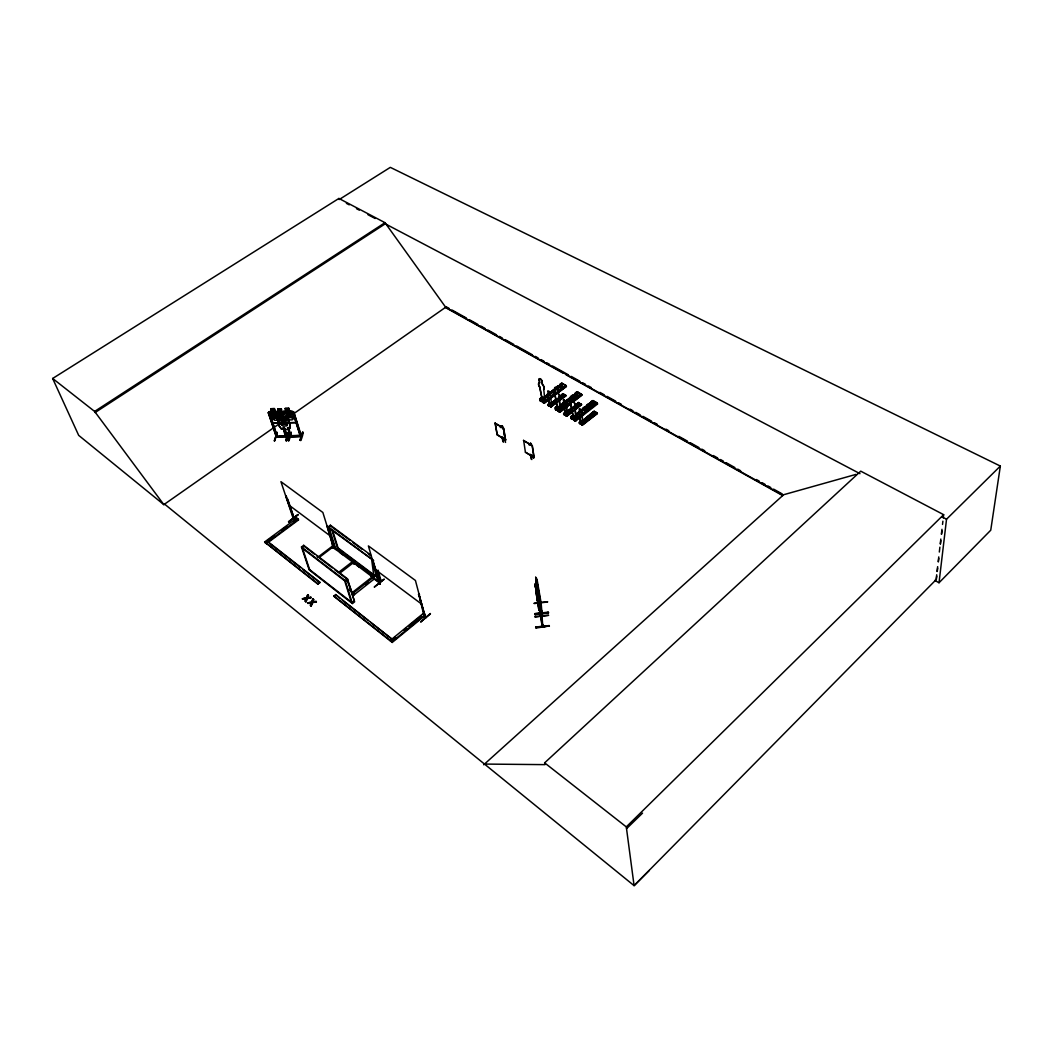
<?xml version="1.0" encoding="UTF-8"?>
<svg xmlns="http://www.w3.org/2000/svg" width="1053" height="1053" viewBox="0 0 1053 1053"><rect width="100%" height="100%" fill="white"/><g stroke="black" fill="none" stroke-linecap="round" stroke-linejoin="round"><path stroke-width="1.5" d="M580.44 422.306L581.559 421.582L580.914 422.635M580.835 422.042C578.426 401.246 578.044 426.662 583.862 423.648L583.52 422.503L582.098 424.504L579.65 423.082C578.558 421.977 581.585 419.818 581.124 422.003M537.78 587.956L537.701 586.876M288.601 521.946L298.091 514.891M537.122 592.971L537.069 593.721L536.53 590.549L538.452 603.422L535.187 584.139M536.28 579.703L536.24 580.414L535.701 577.241L537.767 589.219M536.517 592.563L536.582 591.812M535.911 586.35L535.859 587.087L535.161 583.928L535.385 587.377L535.306 583.915M538.688 603.119L542.808 626.706L542.729 624.89L541.979 624.863L542.334 626.759C540.005 616.374 543.269 614.991 541.4 615.452M542.874 625.732L542.242 625.574M540.544 602.25L541.295 604.04L537.069 579.519M541.189 611.517L541.861 611.517L541.36 613.32M541.387 612.319L541.229 611.359M541.9 612.346L541.94 613.32L537.28 588.811L541.979 613.175L541.058 602.211M542.137 616.229L541.387 616.308M535.951 580.664L542.098 617.308L541.861 615.4M541.203 603.106L540.465 603.079M936.709 574.767L936.143 579.637L634.09 885.639L164.584 504.124L163.847 504.637L78.685 435.363L52.65 378.475L338.908 198.451L385.003 222.683L445.669 307.252L783.05 495.279M937.078 571.516L937.644 566.646M938.21 561.775L938.763 556.905M939.329 552.035L939.895 547.165M940.276 543.914L940.829 539.044M941.395 534.174L941.961 529.304M942.527 524.433L942.896 521.182M943.277 517.931L943.646 514.68L860.749 471.165L544.625 762.846L544.967 764.636L484.472 764.07M936.354 579.426L936.722 576.188M937.288 571.345L937.657 568.107M938.407 561.644L938.789 558.419M940.474 543.874L940.842 540.637M941.593 534.174L941.961 530.949M934.735 580.361L939.026 582.757L946.529 519.221L1000.35 466.071L390.321 167.361L339.184 199.543L338.908 198.451M288.009 418.936L289.443 416.08L293.511 418.739L289.996 415.448C294.419 408.472 287.153 414.171 289.035 414.75M281.296 415.487L277.65 413.145L281.006 416.33C277.755 424.517 282.717 416.093 281.862 416.856M542.716 397.902C542.716 407.274 539.202 392.229 546.323 401.061L545.783 399.363L543.519 401.101L543.703 402.299L540.176 400.258L539.676 398.863L541.94 397.139L541.676 399.587M542.019 398.6C544.756 397.731 540.637 399.653 542.019 398.6L539.636 387.162A3.962 1.909 52.8 0 1 539.518 382.858L539.215 379.528A1.988 0.961 52.9 0 1 540.4 378.843A1.988 0.961 52.9 0 1 542.019 381.12L542.492 384.319A3.949 1.909 52.8 0 1 543.769 389.294L544.862 400.206M282.915 420.792C282.849 417.804 288.048 416.975 284.165 421.582C290.338 425.649 286.587 426.294 283.612 422.2C283.705 426.649 278.663 425.267 282.625 421.595L279.269 418.436L282.967 420.595M289.772 428.597L290.18 425.781L286.219 412.934M288.483 422.779L295.735 422.595L296.169 419.673M549.6 404.852L550.166 403.668L550.061 406.182L548.244 396.415A2.646 1.277 52.5 0 1 548.179 393.572L548.073 393.651A2.646 1.277 52.5 0 0 548.126 396.507L549.245 404.694L550.469 404.01M274.346 415.053L276.373 412.381M556.682 407.787C559.485 407.314 557.8 406.761 558.182 407.695M1000.35 466.071L990.741 530.212L939.026 582.757M281.243 415.448C280.888 413.21 286.587 410.736 282.559 416.317C289.022 420.647 284.639 420.831 281.928 416.949M564.75 413.539L565.514 412.987L567.883 414.408L567.778 413.605L566.369 415.593M565 413.658L565.856 413.145L565.606 415.145L565.527 413.026M380.278 583.586L379.198 583.533L368.392 545.915L415.435 580.479L425.373 618.15L424.464 617.637L418.739 594.05L425.702 617.874L424.254 616.65M424.859 617.269C426.32 615.373 422.806 617.874 425.004 617.19M425.517 616.979L424.57 616.281L424.372 617.413M575.82 418.265L574.951 407.287A4.028 1.974 52 0 0 573.74 402.272L573.49 398.916A2.014 1 52.1 0 0 571.845 396.599A2.014 1 52.1 0 0 570.581 397.257L571.002 400.482A4.028 1.974 52 0 0 571.029 404.8L573.108 416.461C571.029 417.883 574.569 416.343 572.95 416.501M572.477 416.764C573.648 417.949 574.28 414.724 573.727 416.764M374.341 586.942L384.029 579.189M581.072 421.884L581.743 422.016M542.137 617.163L541.466 617.15M564.632 412.973L564.737 414.645M541.834 398.679L541.518 399.403M543.085 398.31L542.19 398.455M379.817 583.191L378.883 582.638L381.081 580.874L377.988 570.094M379.251 583.494L379.975 583.954M380.067 582.862L378.856 582.559L380.304 583.691L376.224 569.515M277.242 432.849L274.28 440.983L277.15 432.467M291.286 432.612L288.469 440.68M581.322 421.582L581.322 424.056L580.466 421.858M549.205 405.681L548.955 403.997L550.232 404.128M293.392 518.826L294.129 519.3L285.705 495.897L286.403 496.397M573.293 417.317L573.056 416.501M581.217 422.332L580.835 420.95M300.144 439.996C302.659 428.926 304.896 430.15 300.921 440.457L300.434 440.404M300.237 440.036L302.764 432.335M300.302 440.47L302.672 432.27M291.365 435.929L301.132 435.468L300.066 435.797M291.207 435.981C287.785 437.337 292.787 437.192 301.303 436.561M290.088 435.692L300.263 435.402M295.735 422.595L288.509 422.687M289.114 432.638C287.14 430.282 285.152 441.075 286.706 440.694L289.088 432.586L286.166 440.628M288.443 440.746L291.299 432.204L289.062 440.733M290.207 435.692L290.444 436.863L287.522 427.452M285.745 436.021L287.074 435.718L277.136 436.469L286.074 435.692M283.283 427.479C284.639 438.561 290.273 441.905 284.297 427.452M300.513 436.218L293.26 413.553L294.287 413.526L301.5 436.284L290.299 436.547M282.704 412.5L283.547 411.42L292.142 411.183L293.787 412.065L289.733 411.157L288.838 408.301L285.1 408.406L285.982 411.341L283.468 411.328L282.573 412.46M286.087 440.707L288.535 432.533L286.219 440.654M294.287 413.526L293.182 413.829M288.838 408.301L289.614 411.341L291.786 412.236L293.445 417.541L292.286 419.844L288.825 419.936M276.11 437.113L277.413 436.771L269.858 414.092M274.767 440.904L277.202 432.454M277.742 411.486L275.267 411.552L274.438 408.603L270.713 408.709L271.766 411.736L269.107 411.631L268.225 412.763L276.426 436.705M276.939 436.232L276.149 435.929M287.917 418.238L283.849 417.409M272.859 422.911L278.518 422.766L272.793 423.003M286.284 417.278L277.61 417.554L280.177 417.409L279.256 414.579L282.954 414.579M270.713 420.331L272.766 423.095M274.438 408.603L270.687 408.801L271.635 411.565M281.414 409.025L277.65 409.196L281.414 409.025L282.191 412.065L284.731 411.828L286.363 412.802C289.549 420.595 291.352 426.215 279.677 423.503L277.663 420.647L275.202 413.066L276.057 412.013L275.175 413.145L279.321 426.096M287.772 418.37C291.128 426.978 292.576 431.243 281.269 428.782M279.677 423.503L288.272 423.135M279.203 426.11L281.243 428.861M268.844 414.119L269.779 414.369M276.768 418.581L277.729 417.554M547.757 391.295L549.166 391.4M547.929 391.032L548.073 393.651M557.787 407.182L556.682 408.037M557.366 408.472L555.102 395.967A3.988 1.948 52.4 0 1 555.036 391.65L554.76 388.32A2.001 0.974 52.5 0 1 555.984 387.636A2.001 0.974 52.5 0 1 557.616 389.939L557.893 393.282A3.988 1.948 52.4 0 1 559.13 398.271L560.117 409.222C556.629 406.168 556.51 409.459 557.669 407.445M572.45 417.343L573.319 417.041L572.016 416.264M573.464 416.198L574.096 416.58M311.135 606.094L312.333 602.461L316.282 601.487L312.491 602.921L311.135 606.094L310.319 605.106L311.412 602.619L307.621 602.935L311.622 601.961L312.965 598.841L313.768 599.828L312.702 602.263L316.44 601.961M307.621 602.935L311.793 602.421L312.965 598.841M305.91 601.908L307.107 598.288L311.043 597.327L307.265 598.749L305.91 601.908L305.094 600.921L306.186 598.446L302.408 598.762L306.41 597.788L307.739 594.695L308.542 595.682L307.476 598.091L311.201 597.788M302.408 598.762L306.568 598.249L307.739 594.695M276.544 413.724L275.662 415.751L277.913 417.751M310.49 605.58L311.412 602.619M312.702 602.263L313.61 599.368M305.265 601.381L306.186 598.446M307.476 598.091L308.384 595.208M287.061 418.62L288.456 415.474L285.1 412.289L288.983 414.816M334.657 547.468L328.207 526.842L330.392 525.21L330.655 526.052L328.47 527.698L372.894 560.051L379.936 584.046L379.291 582.204L380.08 582.809M294.458 519.05L292.997 517.984L294.458 519.05L286.047 495.647M293.287 518.681L280.94 481.669L322.863 512.469L333.906 548.139M588.943 416.356L588.851 417.264M590.378 417.12L590.338 416.356M574.648 408.301L574.464 407.445M569.094 399.916L571.266 399.324M553.681 391.176L555.563 390.479M268.37 412.789L269.186 411.723M571.239 418.818L570.687 416.738L572.964 414.961L573.872 419.423L570.858 404.931A4.028 1.974 52 0 1 570.831 400.614L570.41 397.402A2.014 1 52.1 0 1 571.674 396.731A2.014 1 52.1 0 1 573.319 399.048L573.49 398.916M542.216 399.179L540.926 398.376L541.308 400.917L541.124 398.218L544.691 400.337M649.253 870.489L634.09 885.639L626.298 826.895L544.625 762.846M626.298 826.895L943.646 514.68M626.535 828.672L642.554 813.113M268.397 412.71L276.215 436.758L287.245 436.455M564.737 413.302L565.5 413.434M483.682 764.794L783.656 494.726L855.931 474.416M430.322 613.504L420.634 622.073L430.453 613.886M370.617 622.415L392.466 639.5L335.683 594.576L333.748 596.09L392.229 642.435L425.399 615.268L425.215 614.557L423.49 613.267L390.308 640.395L390.518 641.093M419.568 594.655L418.396 594.34M391.742 640.092L395.428 637.078M404.023 630.049L406.484 628.036M408.933 626.035L421.213 615.992M392.229 642.435L392.019 641.738L425.215 614.557M374.434 587.074L384.121 579.321M592.734 412.434C601.25 416.132 588.745 413.092 594.221 411.262L597.13 412.908L581.98 424.846L597.42 413.46L582.546 425.175L582.23 423.832L583.744 422.635M581.782 424.517L597.169 413.105M534.042 457.529L532.331 445.616L523.446 440.457L532.147 445.761L534.042 457.529L525.408 452.211L523.631 440.325M579.545 422.279L581.059 421.082M580.572 423.438L580.348 421.726L582.77 423.174L582.217 415.869A2.685 1.316 51.7 0 0 581.427 412.539L581.151 410.407A1.343 0.658 51.8 0 0 580.058 408.854A1.343 0.658 51.8 0 0 579.203 409.288L579.479 411.42A2.685 1.316 51.7 0 0 579.466 414.277M587.429 416.856L588.903 415.461L591.812 417.133M590.233 414.408C598.749 418.107 586.245 415.066 591.733 413.224L594.669 415.093L591.733 413.224M380.844 580.045L378.672 581.756L370.643 575.859M594.221 411.262L579.255 423.293L594.05 411.565L597.13 412.908M579.69 423.53L594.853 411.907L580.045 423.622L579.321 422.148M352.4 603.54L354.611 601.803L347.477 578.821L303.698 545.322L301.474 546.994L309.161 569.87L352.4 603.54L345.226 580.585L301.474 546.994M579.808 423.596L594.813 411.789L581.427 422.858M592.668 402.536L575.214 416.093L594.221 401.904M575.688 416.356L592.984 402.865M352.492 592.378L372.249 576.847M581.427 412.539L581.269 410.315M332.379 529.672L338.052 547.929L335.907 549.574L329.26 528.277L332.722 545.888L373.947 576.873L374.499 578.768L353.137 595.603L352.544 593.708L373.947 576.873L371.683 559.748L377.856 581.138M570.687 416.738L571.187 418.146L574.833 420.265L574.675 419.041L577.281 417.462L577.478 418.976L572.213 416.106L572.345 418.818L573.872 419.423M574.359 420.265L575.53 421.292L575.017 419.239L577.281 417.462M365.404 584.573L367.879 582.638M586.363 410.749L574.188 420.502M588.824 408.801L594.958 403.97M595.327 404.01L574.069 420.423L596.485 402.838L597.143 403.562M595.537 404.313L574.648 420.766L597.288 403.036L592.957 400.588C584.784 403.325 603.408 407.774 590.733 402.338M597.696 403.865L575.491 421.253M571.805 412.421L566.804 416.251L563.776 414.263L563.631 413.263L565.369 412.21L563.96 414.198M574.201 410.459L581.664 404.694L578.518 402.522L575.886 404.76M525.408 452.211L534.226 457.384M571.029 416.935L572.964 414.961M582.77 408.577C595.445 414.079 576.807 409.538 585.02 406.827L589.377 409.591L585.02 406.827M587.008 405.26C599.683 410.723 581.059 406.234 589.246 403.51L593.602 406.261L589.246 403.51M575.53 414.592L592.957 400.588M575.767 414.553L592.997 400.89L597.288 403.036M574.925 415.922L592.141 402.391M572.187 407.643L563.579 414.408L572.384 407.537M574.885 405.747L578.518 402.522M564.355 414.724L578.781 403.088M564 414.645L579.097 403.036L574.359 407.221M578.584 402.851L563.763 414.277M571.963 409.183L564.303 414.698M574.951 407.287L575.122 407.142A4.028 1.974 52 0 0 573.911 402.141L573.74 402.272M572.49 411.131L566.475 416.08L567.778 413.605M528.764 444.616L530.449 443.3L531.41 445.208M566.066 415.593L572.227 410.775L565.895 415.724L566.632 416.027L581.374 404.155L574.583 409.683M574.688 408.854L580.848 404.023L581.453 404.47L566.659 416.053M574.675 408.946L580.664 404.128M529.475 445.077L531.278 443.668L530.436 443.155M557.366 407.669C559.88 415.066 556.155 406.603 557.432 407.458L555.286 395.836A3.988 1.948 52.4 0 1 555.207 391.519L555.036 391.65M569.015 399.903L571.279 400.324M561.223 408.235L561.394 409.446L559.13 411.196L558.959 409.986L561.552 408.419L561.762 409.933L556.524 407.09L556.892 409.63L558.182 410.38M570.923 403.628L559.827 412.236L559.288 410.183L561.552 408.419M558.735 411.407L564.526 406.59M567.001 404.721L570.66 401.825M573.135 399.943L578.018 396.099M558.498 411.447L570.765 401.904M573.214 399.995L581.032 394.52M570.002 403.115L558.959 411.71L570.252 403.246M575.056 393.532C587.535 398.89 569.16 394.48 577.281 391.808L581.532 394.204L573.674 400.245L580.071 395.612M570.818 403.589L559.827 412.236M573.28 401.68L581.954 395.033L577.281 391.808M573.359 401.719L581.967 395.02M345.226 580.585L347.477 578.821M340.106 572.964L353.4 562.671M563.5 400.351L563.803 402.47A2.659 1.303 52.1 0 0 563.829 405.339L565.29 413.316L563.71 405.418A2.659 1.303 52.1 0 1 563.684 402.562L563.566 399.929L564.829 400.311M354.256 563.316L353.439 563.947L355.124 563.96M555.892 409.959L555.049 407.722L557.313 405.971L555.379 407.919L555.55 409.13L559.13 411.196M569.989 401.614L567.159 399.995L569.397 398.258M571.345 396.415C583.81 401.798 565.448 397.363 573.569 394.691L577.86 397.402L573.569 394.691M559.143 406.221L577.32 392.111L578.215 392.769L574.069 395.849M557.261 408.525L556.826 407.708M559.13 406.379L577.676 392.651L559.419 406.721M578.466 393.111L556.458 410.262L569.436 400.166M559.788 406.932L571.713 397.823M556.892 409.63L556.326 407.248L557.076 407.735M560.249 407.195L569.331 400.14M574.53 396.099L577.123 394.085L574.609 396.139M564.5 412.947L567.027 414.263L566.409 406.984A2.659 1.303 52.1 0 0 565.593 403.668L565.422 401.443M319.691 582.085L317.993 584.27L319.691 582.085L268.002 541.69L268.252 542.387M548.139 405.484L556.905 398.811M559.314 396.876L562.868 394.085M561.486 394.888C569.647 399.245 557.208 394.085 563.197 394.256L548.442 405.655L563.803 394.599M548.113 405.484L556.221 400.074M558.524 398.205L563.592 394.375M548.613 405.747L556.432 400.298M558.827 398.376L562.578 395.546M559.13 398.271L559.301 398.139A3.988 1.948 52.4 0 0 558.064 393.151L557.893 393.282M505.572 440.022L503.676 428.176L495.068 423.188L497.213 434.876L505.572 440.022L503.492 428.308L495.068 423.188M549.956 404.076C550.179 402.062 547.389 404.22 548.455 405.247L550.824 406.616L552.206 404.642L552.575 405.787M550.192 406.076L549.1 403.891L551.588 405.221L549.627 403.154M548.113 404.313L551.074 406.945L550.93 405.945L552.43 404.773M556.721 401.996L550.35 406.761L556.668 401.877M558.946 400.074L565.277 395.204L565.869 395.652M559.169 400.101L565.264 395.309M562.986 393.73L565.79 395.336L550.706 406.958L566.08 395.875L563.013 393.927L559.143 396.915L561.841 398.613L559.038 397.007M550.522 406.629L565.79 395.336M338.737 572.266L352.255 561.802M353.11 562.447L352.294 563.079L353.966 563.092M554.01 394.862L543.624 402.851M557.8 391.834L566.053 385.53L561.868 383.174C553.812 385.793 571.937 390.163 559.656 384.885M554.444 394.809L543.822 402.983L543.256 402.325L554.918 393.335M557.037 392.808L566.053 385.53M543.901 403.023L566.488 386.346L544.348 403.286L543.519 401.101M551.482 405.313L550.903 397.955A2.646 1.277 52.5 0 0 550.061 394.651L549.561 391.966M548.337 404.444L549.837 403.273M548.297 405.458L556.866 398.679M554.76 388.32L554.589 388.452A2.001 0.974 52.5 0 1 555.813 387.767A2.001 0.974 52.5 0 1 557.445 390.071L557.616 389.939M554.562 392.848L551.772 391.255L554.01 389.544M555.945 387.728C568.225 393.032 550.1 388.636 558.169 386.017L562.394 388.689L558.169 386.017M540.176 400.258L542.44 398.534L542.256 397.323L540.005 399.048M543.611 397.639L561.749 383.713M544.059 397.889L555.813 388.978M558.301 386.951L562.289 384.003L561.868 383.174M540.426 401.009L562.789 384.134M561.499 385.122L540.768 401.048M497.213 434.876L495.252 423.043M554.036 391.426L541.058 401.39M556.524 389.399L561.802 385.451M549.956 394.73L550.061 394.651A2.646 1.277 52.5 0 1 550.785 398.034M543.848 401.285L546.099 399.548M543.045 402.549L554.984 393.532M564.066 386.556L557.34 391.584L565.566 385.846M500.162 427.215L501.965 425.833L503.058 427.86M500.978 427.715L502.781 426.333M539.636 387.162L539.807 387.03A3.949 1.909 52.8 0 1 539.689 382.726L539.215 379.528M317.572 557.432L332.722 545.888M319.717 557.076L332.748 547.139M543.769 389.294L543.598 389.426A3.962 1.909 52.8 0 0 542.321 384.45L541.847 381.252A1.988 0.961 52.9 0 0 540.228 378.975A1.988 0.961 52.9 0 0 539.044 379.659M326.97 526L333.577 548.402M303.698 545.322L303.988 546.165L301.763 547.836L345.489 581.427L347.74 579.676L334.867 569.818M288.693 522.104L297.986 514.548L288.496 521.643M293.59 518.431L293.418 517.668L294.392 518.958L287.719 499.096M317.993 584.27L264.645 541.953L296.801 518.129L298.275 519.221L298.499 519.932L267.633 542.848M264.895 542.664L273.898 535.99M281.612 530.264L286.758 526.447M293.182 521.683L297.038 518.826L296.801 518.129M298.275 519.221L266.106 543.098L266.356 543.796M301.171 435.745L301.171 436.653L293.787 412.065M291.299 436.824L288.535 427.426M277.057 436.232L275.82 436.258M278.9 424.056L163.847 504.637L94.612 411.433L52.65 378.475M293.695 413.697L446.275 306.831L449.144 308.424M94.612 411.433L385.003 222.683M95.099 412.539L385.253 223.802L859.998 473.679M271.766 411.736L270.213 412.737L271.95 418.015L274.53 420.226L277.979 420.134M284.573 412.434L286.14 411.433L285.258 408.498L288.719 408.485M278.755 412.052L277.202 413.039L278.9 418.331L281.48 420.542L284.942 420.476L286.074 418.173L284.389 412.881L282.23 411.973M280.295 417.593L278.742 418.567L280.44 423.819L283.007 426.017L286.455 425.952L287.587 423.675L285.916 418.41L283.757 417.514L282.888 414.592L279.387 414.75M590.233 417.093L588.969 417.212M574.333 408.551L574.609 407.55M571.305 400.574C568.699 402.338 568.462 397.797 571.226 399.087M558.393 411.368L559.525 411.855L581.401 394.73M559.485 411.841L581.532 394.204M594.234 411.565L594.616 411.881M579.479 423.306L582.362 424.846M536.898 591.299L539.083 602.211M537.017 591.128L537.227 593.708M536.451 589.97L536.675 592.549M589.864 417.449L590.43 416.501M558.564 399.758L558.722 398.508M555.563 391.729L553.996 391.742M555.602 391.979L553.654 391.387L555.536 390.242M535.674 584.533L538.609 602.513M550.311 404.194L549.403 404.326M307.318 597.63L311.043 597.327M312.544 601.789L316.282 601.487M302.566 599.236L306.344 598.907M307.779 603.408L311.57 603.093M564.763 413.276L565.527 413.368M538.425 595.945L536.293 577.847L540.413 601.526M536.898 588.087L536.78 585.823M538.096 589.667C536.372 573.372 540.334 615.202 538.228 589.641M537.478 599.236C540.189 615.307 536.635 595.182 538.044 598.946L537.372 593.471L538.991 606.146L536.03 588.074L537.201 596.775M541.94 615.505L542.795 626.601L538.609 602.158L538.201 603.185M534.134 603.211L547.534 601.684M534.2 603.553L547.586 602.013M539.281 609.371L536.056 592.576L538.649 608.081L537.017 598.012L537.122 600.289M539.123 609.253L539.702 611.056L538.359 599.065M535.003 614.662L534.871 613.623L548.442 612.57L535.003 614.662L548.495 613.136M534.885 613.741L548.363 612.122M548.508 615.228L534.99 616.755M535.016 616.926L548.521 615.4M535.687 627.048L549.376 625.969L535.806 628.075L535.687 627.022L549.297 625.561M549.376 625.969L535.753 627.456L549.363 625.916M536.227 591.891L535.832 586.876M535.74 586.942L536.648 592.326M537.017 598.486L536.872 595.774M537.688 602.579L538.28 604.396L537.833 602.566M565.185 413.197L568.133 414.737L568.001 413.737M269.16 411.815L277.716 411.578M276.202 437.074L287.14 436.811M284.731 411.828L276.031 412.105L278.729 412.144L277.676 409.104M331.945 547.744L333.59 547.757M300.395 436.626L293.26 413.553M286.85 435.679L286.995 436.903L284.218 427.729M593.853 401.522L592.997 400.89M596.446 412.934L581.611 424.635L596.985 413.224M555.273 409.406L559.512 411.697M558.511 398.468L559.196 399.126M590.206 416.409L588.759 417.12M572.766 416.804L572.977 417.027M541.466 613.372L540.689 603.093M541.558 617.216L535.793 584.494L536.569 593.774M346.384 203.334L349.254 204.848M356.454 208.639L359.336 210.152M367.971 214.707L375.171 218.497M942.198 516.944L946.529 519.221M452.013 310.03L466.374 318.019M469.243 319.625L477.851 324.416M480.721 326.022L485.038 328.418M487.908 330.023L496.516 334.815M499.385 336.42L502.268 338.013M505.137 339.606L513.746 344.41M516.615 346.003L532.41 354.808M535.279 356.401L538.149 358.007M541.031 359.599L543.901 361.205M546.77 362.798L549.64 364.404M552.509 365.996L568.304 374.789M571.174 376.395L579.795 381.186M582.664 382.792L585.534 384.384M588.403 385.99L591.273 387.583M599.894 392.387L604.198 394.783M607.068 396.376L615.676 401.18M618.559 402.772L621.428 404.378M630.036 409.169L632.906 410.775M635.788 412.368L640.092 414.764M642.962 416.369L651.57 421.161M654.453 422.766L657.322 424.359M665.93 429.163L668.8 430.756M678.856 436.363L687.464 441.154M690.334 442.76L698.955 447.551M701.825 449.144L704.694 450.75M713.315 455.541L717.62 457.95M720.489 459.542L723.358 461.148M726.228 462.741L734.849 467.545M737.719 469.138L740.588 470.744M756.383 479.536L759.252 481.129M762.122 482.735L764.991 484.327M767.874 485.933L770.743 487.526M773.613 489.132L782.221 493.923M445.524 307.581L563.158 373.17M566.027 374.776L782.655 495.568M566.093 385.832L561.92 383.476L539.886 400.39L540.452 401.048M567.119 399.692L571.371 402.114M551.733 390.953L554.51 392.545M575.491 406.182L577.413 407.472L574.556 405.839M574.148 407.221L576.083 408.511L574.175 407.419M587.403 416.646L590.299 418.317M542.374 398.324L545.954 400.561L545.783 399.363M558.998 408.064L561.394 409.446M580.216 421.832L580.795 422.292M541.505 400.759L542.782 401.496M564.869 414.54L565.737 415.04M570.897 418.252L575.214 420.752M284.705 411.907L286.337 412.881L288.64 420.397M501.965 425.978L503.242 429.611M497.398 434.744L505.756 439.878M564.211 399.995L565.303 401.535M372.894 560.051L373.67 560.617M372.551 560.314L380.067 584.02M330.392 525.21L370.577 554.918M330.655 526.052L350.083 540.426M352.676 542.348L361.745 549.061M368.234 553.852L370.814 555.773M328.207 526.842L372.262 559.512M424.464 617.479L425.28 618.085L418.739 594.05M288.733 504.94L330.208 535.885M375.184 569.462L421.621 604.106M377 577.149L337.276 547.349L332.077 530.62M337.526 548.179L342.659 552.022M346.503 554.905L355.466 561.644M358.02 563.566L372.117 574.135M297.038 518.826L298.499 519.932M423.675 613.978L425.399 615.268M331.919 546.507L373.131 577.505L373.683 579.413M340.264 552.838L342.817 554.773M356.901 565.369L359.468 567.291M373.802 578.729L378.922 582.572M303.988 546.165L314.281 554.049M316.861 556.023L332.3 567.843M349.53 590.088L354.545 593.958M353.084 594.274L353.966 594.958L353.374 593.063M308.884 569.054L352.15 602.724L354.361 600.973L346.924 579.045L352.544 593.708M269.542 543.401L300.553 567.633M303.132 569.66L319.928 582.783M339.764 598.288L335.683 594.576M342.33 600.302L368.05 620.401M264.645 541.953L317.769 583.573M333.748 596.09L392.019 641.738M542.506 398.218L542.624 398.824M274.636 415.106L270.739 412.592L274.122 415.764C270.16 419.476 275.228 420.858 275.109 416.369L277.939 418.962M544.348 403.286L539.899 400.377L539.676 398.863M549.047 391.492L549.574 392.348M279.348 426.004L281.322 428.676M553.825 391.821L553.602 391.163M537.965 603.922L537.938 599.473M538.583 605.172L538.609 602.158M537.728 591.786L538.149 592.773L536.622 583.586M537.635 599.17L536.819 592.312L537.464 597.749M536.464 592.326L536.793 593.036M537.767 587.943L537.425 586.982L538.083 592.418L537.767 588.759M541.216 612.477L541.308 613.162M302.54 548.442L309.661 569.647M270.858 417.12L277.334 437.048M274.32 408.801L275.241 411.644M283.204 427.755L286.219 436.916M327.694 526.539L334.63 548.679M344.673 580.808L351.333 602.092M378.711 574.846L380.028 579.426M537.675 586.718L536.859 584.744L536.938 585.823M538.636 607.95L539.083 609.766L538.846 606.41M538.504 608.094L538.925 609.779L538.386 601.684M536.24 591.957L536.135 592.721L536.122 590.694L536.306 591.668M539.268 609.226L539.702 611.056M538.412 595.827L538.846 597.67M539.807 387.03L542.084 398.6M501.965 425.833L502.228 427.452M502.729 437.298L503.584 442.102M502.031 436.877L502.886 441.681M503.821 432.809L504.387 436.021M504.966 439.219L505.532 442.431M535.543 587.363L536.346 593.023M542.334 626.759L536.53 590.549M540.768 604.132L536.148 577.86L536.385 580.4M536.109 580.624L537.596 590.075L536.648 584.586M539.623 605.343L540.176 608.476M540.716 611.609L541.268 614.728M530.343 454.264L531.133 459.095M531.278 443.668L531.528 445.208M533.002 455.001L533.516 458.226M531.067 454.712L531.844 459.542M538.504 599.039L539.083 602.908M537.543 595.011L537.017 592.378L537.596 596.327M552.206 404.642L552.325 405.458M557.313 405.971L557.524 407.485M536.833 595.235L537.333 599.526L536.74 595.129M576.939 417.264L577.097 418.475M577.044 403.891L579.887 405.313M536.872 591.839L537.399 595.893M583.52 422.503L583.612 423.306M559.301 398.139L560.288 409.09M567.146 414.171L566.527 406.892A2.659 1.303 52.1 0 0 565.711 403.575M575.122 407.142L575.991 418.12M538.925 602.908L539.544 611.069M535.701 577.241L536.174 581.559M537.793 599.486L538.136 604.422M536.727 595.774L537.03 598.065M537.912 592.76L537.504 593.76L537.912 592.76M548.442 612.57L534.937 614.057L548.442 612.596M273.846 409.288L271.608 409.354L271.924 410.301L274.162 410.236L273.846 409.288M288.246 408.985L286.008 409.038L286.311 409.999L288.548 409.933L288.246 408.985M275.544 412.592L272.069 412.684L273.793 417.962L277.255 417.883L275.544 412.592M289.917 412.289L286.429 412.381L288.114 417.672L291.576 417.58L289.917 412.289M280.848 409.617L278.611 409.67L278.913 410.617L281.151 410.565L280.848 409.617M282.533 412.921L279.058 413L280.756 418.291L284.218 418.212L282.533 412.921M282.388 415.172L280.164 415.211L280.467 416.159L282.691 416.106L282.388 415.172M284.06 418.449L280.598 418.528L282.296 423.78L285.745 423.714L284.06 418.449M563.302 397.257L560.499 395.652L563.302 397.257M578.887 406.103L576.03 404.47L578.887 406.103M277.084 437.1L276.821 436.284L277.071 437.14M536.53 580.19L537.201 585.613L536.53 580.19M585.429 409.762A1.329 0.895 -7.2 0 0 587.377 408.814A1.329 0.895 -7.2 0 0 585.363 408.222A1.329 0.895 -7.2 0 0 585.429 409.762M585.402 409.525A1.329 0.895 -7.2 0 0 587.35 408.577A1.329 0.895 -7.2 0 0 585.336 407.972A1.329 0.895 -7.2 0 0 585.402 409.525"/></g></svg>
